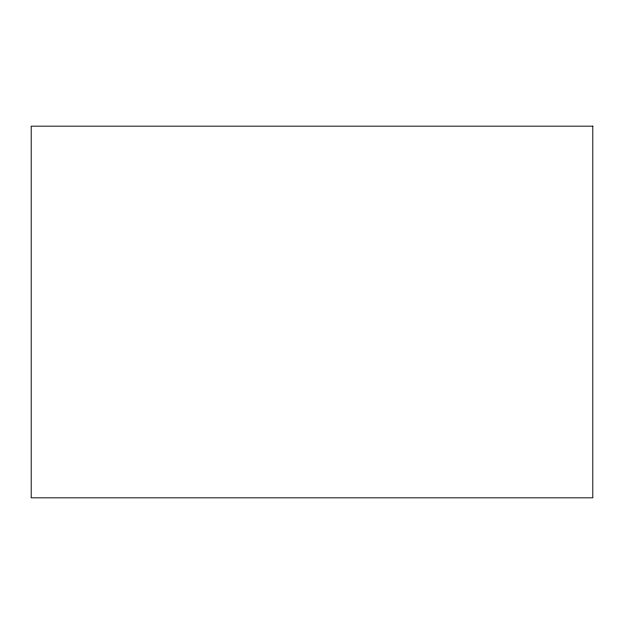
<?xml version="1.0" encoding="UTF-8"?>
<svg xmlns="http://www.w3.org/2000/svg" width="624" height="624" viewBox="0 0 624 624"><rect width="100%" height="100%" fill="white"/><g stroke="black" fill="none" stroke-linecap="round" stroke-linejoin="round"><path stroke-width="0.94" d="M592.8 126.173L31.2 126.173L31.2 497.827L592.8 497.827L592.8 126.173"/></g></svg>
